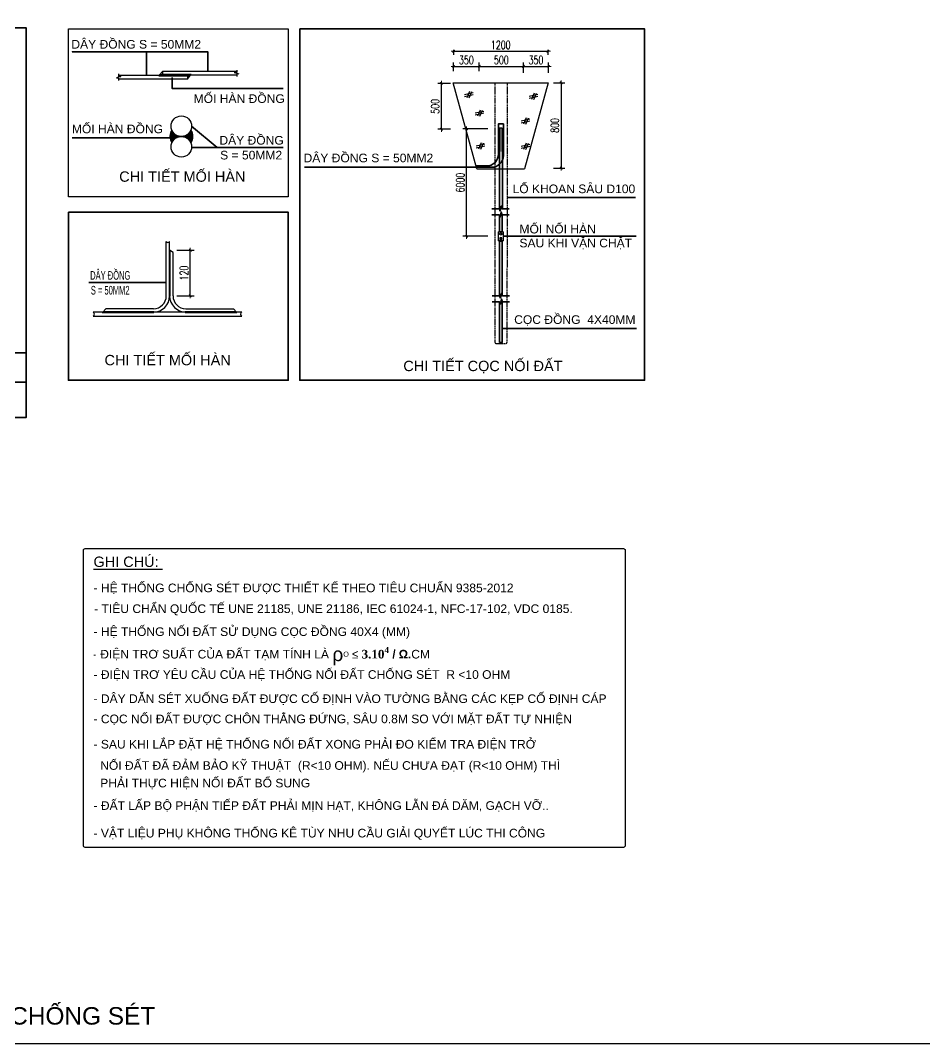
# Model space of a CAD drawing. Extents: x 22709 to 568895, y -41029 to 1932533.
# Drawn here: x 560835.7 to 561056.2, y 1930184.8 to 1930434.4 of the extents above; entities that cross this region are included whole.
import ezdxf

# ---------------------------------------------------------------- set-up
doc = ezdxf.new("R2010")
doc.units = ezdxf.units.MI
doc.header["$MEASUREMENT"] = 0
doc.header["$PDMODE"] = 1
for name, pattern in [('CONTINU', [0]), ('DASHED2', [0.375, 0.25, -0.125]), ('HIDDEN', [0.375, 0.25, -0.125])]:
    doc.linetypes.add(name, pattern=pattern)
doc.layers.get('DEFPOINTS').update_dxf_attribs({"color": 8, "linetype": 'CONTINUOUS'})
for name, color, linetype in [('7- KHUNG TEN', 8, 'CONTINUOUS'), ('ELEC - TEXT', 84, 'CONTINUOUS'), ('ELECTRICAL DEVICE', 140, 'CONTINUOUS')]:
    doc.layers.add(name, color=color, linetype=linetype)
for name, color, linetype, lineweight in [('CHONG SET', 50, 'CONTINUOUS', 35), ('D-S-DÂY ĐIỆN 1.5', 200, 'DASHED2', 40), ('DIM', 8, 'CONTINUOUS', 9)]:
    doc.layers.add(name, color=color, linetype=linetype, lineweight=lineweight)
doc.styles.add('ARIAL-250', font='arial.ttf', dxfattribs={"height": 250})
doc.styles.add('ARIAL-R-0.6', font='arial.ttf', dxfattribs={"width": 0.6, "height": 300})
doc.styles.add('romans', font='romans.shx', dxfattribs={"width": 0.7})
doc.styles.get("Standard").update_dxf_attribs({"font": 'vntimeh.shx'})
doc.styles.add('VU-ARIAL', font='arial.ttf', dxfattribs={"height": 250})
doc.dimstyles.get("Standard").update_dxf_attribs({"dimtxt": 0.18, "dimasz": 0.18, "dimexe": 0.18, "dimexo": 0.0625, "dimgap": 0.09, "dimtad": 0, "dimtih": 1, "dimtoh": 1, "dimdec": 4, "dimzin": 0, "dimdsep": 46, "dimtxsty": 'Standard', "dimcen": 0.09, "dimadec": 0, "dimazin": 0, "dimtfac": 1, "dimtdec": 4, "dimtofl": 0, "dimtmove": 0, "dimatfit": 3, "dimfxl": 1, "dimtolj": 1, "dimtzin": 0, "dimarcsym": 0})

# ---------------------------------------------------------------- blocks, each defined once
blk = doc.blocks.new('dddd')
at = {"layer": 'DIM', "linetype": 'ByBlock'}
for q in [(-150, 0), (150, 0)]:
    blk.add_line((0, 0), q, dxfattribs=at)
at = {"layer": 'DIM', "linetype": 'ByBlock', "const_width": 60}
blk.add_lwpolyline([(-75, -75), (75, 75)], dxfattribs=at)
blk = doc.blocks.new('*D198')
at = {"layer": 'DEFPOINTS', "color": 0, "lineweight": -3, "transparency": 16777216}
for p in [(613542, 1925960), (614121, 1925960), (614121, 1923341)]:
    blk.add_point(p, dxfattribs=at)
at = {"layer": 'DIM', "color": 251, "lineweight": -2, "transparency": 16777216}
for p, q in [((614061, 1925960), (613452, 1925960)), ((613542, 1923342), (613542, 1925960)), ((614061, 1923341), (613452, 1923341))]:
    blk.add_line(p, q, dxfattribs=at)
at = {"layer": 'DIM', "color": 251, "lineweight": -2, "transparency": 16777216, "xscale": 0.4, "yscale": 0.4, "zscale": 0.4}
for p, rotation in [((613542, 1925960), 90), ((613542, 1923341), 270)]:
    blk.add_blockref('dddd', p, dxfattribs=dict(at, rotation=rotation))
at = {"layer": 'DIM', "color": 3, "transparency": 16777216, "insert": (613387, 1924651), "char_height": 200, "attachment_point": 5, "rotation": 90, "style": 'romans'}
blk.add_mtext('\\A1;6000', dxfattribs=at)
blk = doc.blocks.new('*D201')
at = {"layer": 'DEFPOINTS', "color": 0, "lineweight": -3, "transparency": 16777216}
for p in [(615601, 1927084), (615601, 1925004), (615849, 1925004)]:
    blk.add_point(p, dxfattribs=at)
at = {"layer": 'DIM', "color": 251, "lineweight": -2, "transparency": 16777216}
for p, q in [((615661, 1927084), (615939, 1927084)), ((615849, 1927084), (615849, 1925005)), ((615661, 1925004), (615939, 1925004))]:
    blk.add_line(p, q, dxfattribs=at)
at = {"layer": 'DIM', "color": 251, "lineweight": -2, "transparency": 16777216, "xscale": 0.4, "yscale": 0.4, "zscale": 0.4}
for p, rotation in [((615849, 1927084), 90), ((615849, 1925004), 270)]:
    blk.add_blockref('dddd', p, dxfattribs=dict(at, rotation=rotation))
at = {"layer": 'DIM', "color": 3, "transparency": 16777216, "insert": (615694, 1926044), "char_height": 200, "attachment_point": 5, "rotation": 90, "style": 'romans'}
blk.add_mtext('\\A1;800', dxfattribs=at)
blk = doc.blocks.new('*D202')
at = {"layer": 'DEFPOINTS', "color": 0, "lineweight": -3, "transparency": 16777216}
for p in [(612929, 1927071), (613207, 1927071), (613207, 1925950)]:
    blk.add_point(p, dxfattribs=at)
at = {"layer": 'DIM', "color": 251, "lineweight": -2, "transparency": 16777216}
for p, q in [((613147, 1927071), (612839, 1927071)), ((612929, 1925950), (612929, 1927071)), ((613147, 1925950), (612839, 1925950))]:
    blk.add_line(p, q, dxfattribs=at)
at = {"layer": 'DIM', "color": 251, "lineweight": -2, "transparency": 16777216, "xscale": 0.4, "yscale": 0.4, "zscale": 0.4}
for p, rotation in [((612929, 1927071), 90), ((612929, 1925950), 270)]:
    blk.add_blockref('dddd', p, dxfattribs=dict(at, rotation=rotation))
at = {"layer": 'DIM', "color": 3, "transparency": 16777216, "insert": (612774, 1926510), "char_height": 200, "attachment_point": 5, "rotation": 90, "style": 'romans'}
blk.add_mtext('\\A1;500', dxfattribs=at)
blk = doc.blocks.new('*D203')
at = {"layer": 'DEFPOINTS', "color": 0, "lineweight": -3, "transparency": 16777216}
for p in [(614926, 1927486), (613851, 1927308), (614926, 1927308)]:
    blk.add_point(p, dxfattribs=at)
at = {"layer": 'DIM', "color": 251, "lineweight": -2, "transparency": 16777216}
for p, q in [((613851, 1927368), (613851, 1927576)), ((613852, 1927486), (614926, 1927486)), ((614926, 1927368), (614926, 1927576))]:
    blk.add_line(p, q, dxfattribs=at)
at = {"layer": 'DIM', "color": 251, "lineweight": -2, "transparency": 16777216, "xscale": 0.4, "yscale": 0.4, "zscale": 0.4, "rotation": 180}
blk.add_blockref('dddd', (613851, 1927486), dxfattribs=at)
at = {"layer": 'DIM', "color": 251, "lineweight": -2, "transparency": 16777216, "xscale": 0.4, "yscale": 0.4, "zscale": 0.4}
blk.add_blockref('dddd', (614926, 1927486), dxfattribs=at)
at = {"layer": 'DIM', "color": 3, "transparency": 16777216, "insert": (614389, 1927641), "char_height": 200, "attachment_point": 5, "style": 'romans'}
blk.add_mtext('\\A1;500', dxfattribs=at)
blk = doc.blocks.new('*D204')
at = {"layer": 'DEFPOINTS', "color": 0, "lineweight": -3, "transparency": 16777216}
for p in [(613223, 1927949), (615527, 1927949), (615527, 1927854)]:
    blk.add_point(p, dxfattribs=at)
at = {"layer": 'DIM', "color": 251, "lineweight": -2, "transparency": 16777216}
for p, q in [((613223, 1927889), (613223, 1927764)), ((613223, 1927854), (615526, 1927854)), ((615527, 1927889), (615527, 1927764))]:
    blk.add_line(p, q, dxfattribs=at)
at = {"layer": 'DIM', "color": 251, "lineweight": -2, "transparency": 16777216, "xscale": 0.4, "yscale": 0.4, "zscale": 0.4, "rotation": 180}
blk.add_blockref('dddd', (613223, 1927854), dxfattribs=at)
at = {"layer": 'DIM', "color": 251, "lineweight": -2, "transparency": 16777216, "xscale": 0.4, "yscale": 0.4, "zscale": 0.4}
blk.add_blockref('dddd', (615527, 1927854), dxfattribs=at)
at = {"layer": 'DIM', "color": 3, "transparency": 16777216, "insert": (614375, 1928009), "char_height": 200, "attachment_point": 5, "style": 'romans'}
blk.add_mtext('\\A1;1200', dxfattribs=at)
blk = doc.blocks.new('*D205')
at = {"layer": 'DEFPOINTS', "color": 0, "lineweight": -3, "transparency": 16777216}
for p in [(613851, 1927486), (613223, 1927308), (613851, 1927308)]:
    blk.add_point(p, dxfattribs=at)
at = {"layer": 'DIM', "color": 251, "lineweight": -2, "transparency": 16777216}
for p, q in [((613223, 1927368), (613223, 1927576)), ((613223, 1927486), (613851, 1927486)), ((613851, 1927368), (613851, 1927576))]:
    blk.add_line(p, q, dxfattribs=at)
at = {"layer": 'DIM', "color": 251, "lineweight": -2, "transparency": 16777216, "xscale": 0.4, "yscale": 0.4, "zscale": 0.4, "rotation": 180}
blk.add_blockref('dddd', (613223, 1927486), dxfattribs=at)
at = {"layer": 'DIM', "color": 251, "lineweight": -2, "transparency": 16777216, "xscale": 0.4, "yscale": 0.4, "zscale": 0.4}
blk.add_blockref('dddd', (613851, 1927486), dxfattribs=at)
at = {"layer": 'DIM', "color": 3, "transparency": 16777216, "insert": (613537, 1927641), "char_height": 200, "attachment_point": 5, "style": 'romans'}
blk.add_mtext('\\A1;350', dxfattribs=at)
blk = doc.blocks.new('*D206')
at = {"layer": 'DEFPOINTS', "color": 0, "lineweight": -3, "transparency": 16777216}
for p in [(615541, 1927486), (614926, 1927266), (615541, 1927266)]:
    blk.add_point(p, dxfattribs=at)
at = {"layer": 'DIM', "color": 251, "lineweight": -2, "transparency": 16777216}
for p, q in [((614926, 1927326), (614926, 1927576)), ((614927, 1927486), (615540, 1927486)), ((615541, 1927326), (615541, 1927576))]:
    blk.add_line(p, q, dxfattribs=at)
at = {"layer": 'DIM', "color": 251, "lineweight": -2, "transparency": 16777216, "xscale": 0.4, "yscale": 0.4, "zscale": 0.4, "rotation": 180}
blk.add_blockref('dddd', (614926, 1927486), dxfattribs=at)
at = {"layer": 'DIM', "color": 251, "lineweight": -2, "transparency": 16777216, "xscale": 0.4, "yscale": 0.4, "zscale": 0.4}
blk.add_blockref('dddd', (615541, 1927486), dxfattribs=at)
at = {"layer": 'DIM', "color": 3, "transparency": 16777216, "insert": (615234, 1927641), "char_height": 200, "attachment_point": 5, "style": 'romans'}
blk.add_mtext('\\A1;350', dxfattribs=at)
blk = doc.blocks.new('*D207')
at = {"layer": 'DEFPOINTS', "color": 0, "lineweight": -3, "transparency": 16777216}
for p in [(606411, 1923000), (606804, 1923000), (606411, 1921891)]:
    blk.add_point(p, dxfattribs=at)
at = {"layer": 'DIM', "color": 251, "lineweight": -2, "transparency": 16777216}
for p, q in [((606471, 1923000), (606894, 1923000)), ((606804, 1921891), (606804, 1922999)), ((606471, 1921891), (606894, 1921891))]:
    blk.add_line(p, q, dxfattribs=at)
at = {"layer": 'DIM', "color": 251, "lineweight": -2, "transparency": 16777216, "xscale": 0.4, "yscale": 0.4, "zscale": 0.4}
for p, rotation in [((606804, 1923000), 90), ((606804, 1921891), 270)]:
    blk.add_blockref('dddd', p, dxfattribs=dict(at, rotation=rotation))
at = {"layer": 'DIM', "color": 3, "transparency": 16777216, "insert": (606649, 1922445), "char_height": 200, "attachment_point": 5, "rotation": 90, "style": 'romans'}
blk.add_mtext('\\A1;120', dxfattribs=at)
blk = doc.blocks.new('A$C0AE028E3')
at = {"layer": 'CHONG SET', "color": 8, "linetype": 'Continuous', "ltscale": 2000}
for points in [[(21621.8, 24621.7), (28200.6, 24621.7), (28200.6, 15978.5), (21621.8, 15978.5)], [(34874, 24595.9), (43281.1, 24595.9), (43281.1, 16026.2), (34874, 16026.2)], [(29231, 20123.6), (34589.9, 20123.6), (34589.9, 16026.2), (29231, 16026.2)], [(14153.6, 15978.5), (28200.6, 15978.5), (28200.6, 15121.1), (14153.6, 15121.1)]]:
    blk.add_lwpolyline(points, close=True, dxfattribs=at)
for points in [[(32628.7, 23566.8), (32628.7, 24040.6), (29322.3, 24040.6), (31131.1, 24040.6), (31131.1, 23468)], [(31761.6, 23411.5), (31761.6, 23141.5), (34467, 23141.5)], [(32235.8, 22224.4), (32861.6, 21705.8), (34467, 21705.8)], [(29322.3, 21942.3), (31696.7, 21942.3)], [(32861.6, 21705.8), (32248.9, 21705.8)], [(43065, 20488.3), (39928.9, 20488.3)], [(43074.3, 19541.2), (39836.9, 19541.2)], [(31617, 18410.2), (29730.1, 18410.2)], [(43089.1, 17289.8), (39812.6, 17289.8)], [(21621.8, 16696.8), (28200.6, 16696.8)]]:
    blk.add_lwpolyline(points, dxfattribs=at)
blk.add_lwpolyline([(34989.3, 21221.8), (39550.5, 21221.8, 0.4142136), (39840, 21511.3), (39840, 22278.8), (39719.2, 22278.8), (39719.2, 21544.3, -0.4142136), (39429.7, 21254.8), (39183.1, 21254.8)], format="xyb", dxfattribs=at)
at = {"layer": 'CHONG SET', "color": 50, "ltscale": 1000}
for points in [[(39747.9, 22172.2), (39747.9, 20191.5)], [(39813.2, 20208.3), (39813.2, 22172.2)], [(39556.9, 20208.3), (39741, 20208.3), (39763.6, 20153.1), (39788.4, 20274.4), (39811, 20208.3), (39978.1, 20208.3)], [(39556.9, 20062.2), (39741, 20062.2), (39763.6, 20007), (39788.4, 20128.3), (39811, 20062.2), (39978.1, 20062.2)], [(39747.2, 20046.9), (39747.2, 19655.2)], [(39812.6, 19655.2), (39812.6, 20062.2)], [(39747.2, 19423), (39747.2, 18085.5)], [(39812.6, 18099.2), (39812.6, 19423)], [(39563.1, 18085.5), (39747.2, 18085.5), (39769.9, 18030.3), (39794.7, 18151.6), (39817.3, 18085.5), (39984.3, 18085.5)], [(39563.1, 17939.4), (39747.2, 17939.4), (39769.9, 17884.2), (39794.7, 18005.5), (39817.3, 17939.4), (39984.3, 17939.4)], [(39747.2, 17939.4), (39747.2, 16947.9), (39812.6, 16947.9), (39812.6, 17953.1)], [(39747.2, 17880.5), (39747.2, 16947.9)]]:
    blk.add_lwpolyline(points, dxfattribs=at)
at = {"layer": 'ELECTRICAL DEVICE', "color": 140}
for p, q in [((39195, 21181.2), (38616, 23280)), ((38616, 23280), (40932.1, 23280)), ((40932.1, 23280), (40353.1, 21181.2)), ((39195, 21181.2), (40353.1, 21181.2))]:
    blk.add_line(p, q, dxfattribs=at)
at = {"layer": 'ELECTRICAL DEVICE', "color": 8}
for p, q in [((39104.7, 23036.5), (38893.6, 22987.8)), ((39104.7, 22987.8), (38893.6, 22939.1)), ((39015.4, 23068.9), (38950.4, 22914.8)), ((39064.1, 23060.8), (38999.1, 22906.7)), ((40681.8, 22998.9), (40470.8, 22950.2)), ((40592.5, 23031.3), (40527.6, 22877.2)), ((40641.2, 23023.2), (40576.3, 22869.1)), ((40681.8, 22950.2), (40470.8, 22901.5)), ((39362, 22586.7), (39150.9, 22538.1)), ((39362, 22538.1), (39150.9, 22489.4)), ((39272.7, 22619.2), (39207.7, 22465.1)), ((39321.4, 22611.1), (39256.4, 22456.9)), ((40482.1, 22395.6), (40271, 22346.9)), ((40482.1, 22346.9), (40271, 22298.3)), ((40392.8, 22428.1), (40327.8, 22273.9)), ((40441.5, 22419.9), (40376.6, 22265.8)), ((39387.6, 21785.8), (39176.6, 21737.1)), ((39387.6, 21737.1), (39176.6, 21688.4)), ((39298.3, 21818.2), (39233.4, 21664.1)), ((39347, 21810.1), (39282.1, 21656)), ((40482.1, 21774.4), (40271, 21725.7)), ((40482.1, 21725.7), (40271, 21677.1)), ((40392.8, 21806.9), (40327.8, 21652.7)), ((40441.5, 21798.8), (40376.6, 21644.6))]:
    blk.add_line(p, q, dxfattribs=at)
at = {"layer": 'ELECTRICAL DEVICE', "color": 9, "linetype": 'Continuous'}
for p, q in [((31706.9, 21973.6), (31797.5, 22056.4)), ((31707.3, 21957.5), (31805.8, 22047.5)), ((31707.5, 21992.9), (31788.5, 22066.9)), ((31708.5, 21941.9), (31814.7, 22039)), ((31709.4, 22012.4), (31780.5, 22077.4)), ((31710.9, 21924), (31826.1, 22029.2)), ((31713.1, 22033.9), (31772.9, 22088.6)), ((31713.6, 21909.8), (31836, 22021.6)), ((31716.9, 21896.1), (31846.3, 22014.4)), ((31717.9, 22053.9), (31766.8, 22098.6)), ((31720.9, 21882), (31857.9, 22007.2)), ((31724.6, 21871.1), (31867.6, 22001.8)), ((31726.2, 22079.3), (31760.3, 22110.6)), ((31729.7, 21857.9), (31880.4, 21995.6)), ((31734.6, 21846.8), (31893.8, 21992.3)), ((31737.1, 22104.9), (31755.1, 22121.4)), ((31739.1, 21837.3), (31904.8, 21988.6)), ((31877.6, 21948.9), (31915.8, 21983.7)), ((31906.5, 21960.3), (31926.8, 21978.9)), ((31924.1, 21965.3), (31940.3, 21980.1)), ((31942.1, 21969.1), (31948.8, 21975.2)), ((32028.9, 21970.6), (32022.2, 21976.6)), ((32047, 21966.9), (32030.8, 21981.6)), ((32064.6, 21962), (32044.2, 21980.4)), ((32093.6, 21950.8), (32055.2, 21985.4)), ((32232.7, 21840), (32066.1, 21990.3)), ((32237.3, 21849.6), (32077.1, 21994.1)), ((32242.1, 21860.7), (32090.5, 21997.4)), ((32247.1, 21874), (32103.2, 22003.8)), ((32250.7, 21884.9), (32112.9, 22009.2)), ((32254.7, 21899), (32124.5, 22016.4)), ((32257.9, 21912.7), (32134.8, 22023.7)), ((32260.5, 21926.9), (32144.7, 22031.4)), ((32262.8, 21944.9), (32155.9, 22041.2)), ((32263.9, 21960.4), (32164.8, 22049.8)), ((32264.2, 21976.5), (32173.1, 22058.7)), ((32263.4, 21995.8), (32181.9, 22069.3)), ((32261.4, 22015.3), (32189.9, 22079.9)), ((32257.6, 22036.8), (32197.4, 22091.1)), ((32252.7, 22056.7), (32203.5, 22101.2)), ((32244.2, 22082.2), (32209.9, 22113.2)), ((32233.1, 22107.7), (32215, 22124)), ((31744.4, 21827.2), (31767.5, 21848.2)), ((31751.5, 21818.7), (31753.5, 21820.5)), ((32227.5, 21829.9), (32204.4, 21850.8)), ((32220.5, 21821.4), (32218.5, 21823.2))]:
    blk.add_line(p, q, dxfattribs=at)
at = {"layer": 'ELECTRICAL DEVICE', "color": 4, "linetype": 'Continuous'}
for p, q in [((39726.1, 22157.2), (39769.7, 22157.2)), ((39726.1, 22139.9), (39769.7, 22139.9)), ((39726.1, 22122.5), (39769.7, 22122.5)), ((39726.1, 22105.1), (39769.7, 22105.1)), ((39726.1, 22087.8), (39769.7, 22087.8)), ((39726.1, 22070.4), (39769.7, 22070.4)), ((39726.1, 22053), (39769.7, 22053)), ((39726.1, 22035.6), (39769.7, 22035.6)), ((39726.1, 22018.3), (39769.7, 22018.3)), ((39726.1, 22000.9), (39769.7, 22000.9)), ((39726.1, 21983.5), (39769.7, 21983.5)), ((39726.1, 21966.2), (39769.7, 21966.2)), ((39795.3, 22157.2), (39838.9, 22157.2)), ((39795.3, 22139.9), (39838.9, 22139.9)), ((39795.3, 22122.5), (39838.9, 22122.5)), ((39795.3, 22105.1), (39838.9, 22105.1)), ((39795.3, 22087.8), (39838.9, 22087.8)), ((39795.3, 22070.4), (39838.9, 22070.4)), ((39795.3, 22053), (39838.9, 22053)), ((39795.3, 22035.6), (39838.9, 22035.6)), ((39795.3, 22018.3), (39838.9, 22018.3)), ((39795.3, 22000.9), (39838.9, 22000.9)), ((39795.3, 21983.5), (39838.9, 21983.5)), ((39795.3, 21966.2), (39838.9, 21966.2)), ((39726.1, 21948.8), (39769.7, 21948.8)), ((39726.1, 21931.2), (39769.7, 21931.2)), ((39726.1, 21913.8), (39769.7, 21913.8)), ((39726.1, 21896.4), (39769.7, 21896.4)), ((39726.1, 21880.4), (39769.7, 21880.4)), ((39726.1, 21863.1), (39769.7, 21863.1)), ((39726.1, 21845.7), (39769.7, 21845.7)), ((39726.1, 21828.3), (39769.7, 21828.3)), ((39726.1, 21811), (39769.7, 21811)), ((39726.1, 21793.6), (39769.7, 21793.6)), ((39726.1, 21776.2), (39769.7, 21776.2)), ((39726.1, 21758.8), (39769.7, 21758.8)), ((39726.1, 21741.5), (39769.7, 21741.5)), ((39726.1, 21724.1), (39769.7, 21724.1)), ((39794.2, 21880.8), (39837.8, 21880.8)), ((39794.2, 21863.4), (39837.8, 21863.4)), ((39794.2, 21846), (39837.8, 21846)), ((39794.2, 21828.7), (39837.8, 21828.7)), ((39794.2, 21811.3), (39837.8, 21811.3)), ((39794.2, 21793.9), (39837.8, 21793.9)), ((39794.2, 21776.6), (39837.8, 21776.6)), ((39794.2, 21759.2), (39837.8, 21759.2)), ((39794.2, 21741.8), (39837.8, 21741.8)), ((39794.2, 21724.4), (39837.8, 21724.4)), ((39795.3, 21948.8), (39838.9, 21948.8)), ((39795.3, 21931.2), (39838.9, 21931.2)), ((39795.3, 21913.8), (39838.9, 21913.8)), ((39795.3, 21896.4), (39838.9, 21896.4)), ((39726.1, 21706.7), (39769.7, 21706.7)), ((39726.1, 21689.4), (39769.7, 21689.4)), ((39726.1, 21672), (39769.7, 21672)), ((39726.1, 21654.4), (39769.7, 21654.4)), ((39726.1, 21637), (39769.7, 21637)), ((39726.1, 21619.6), (39769.7, 21619.6)), ((39794.2, 21707.1), (39837.8, 21707.1)), ((39794.2, 21689.7), (39837.8, 21689.7)), ((39794.2, 21672.3), (39837.8, 21672.3)), ((39794.2, 21654.7), (39837.8, 21654.7)), ((39794.2, 21637.4), (39837.8, 21637.4)), ((39794.2, 21620), (39837.8, 21620)), ((39194.3, 21270.5), (39194.3, 21226.9)), ((39211.6, 21270.5), (39211.6, 21226.9)), ((39229, 21270.5), (39229, 21226.9)), ((39246.6, 21270.5), (39246.6, 21226.9)), ((39264, 21270.5), (39264, 21226.9)), ((39281.4, 21270.5), (39281.4, 21226.9)), ((39298.7, 21270.5), (39298.7, 21226.9)), ((39316.1, 21270.5), (39316.1, 21226.9)), ((39333.5, 21270.5), (39333.5, 21226.9)), ((39350.8, 21270.5), (39350.8, 21226.9)), ((39368.2, 21270.5), (39368.2, 21226.9)), ((39385.6, 21270.5), (39385.6, 21226.9)), ((39403, 21270.5), (39403, 21226.9)), ((39420.3, 21270.5), (39420.3, 21226.9)), ((39437.7, 21270.5), (39437.7, 21226.9)), ((39455.1, 21270.5), (39455.1, 21226.9))]:
    blk.add_line(p, q, dxfattribs=at)
at = {"layer": 'ELECTRICAL DEVICE', "color": 14, "ltscale": 1000}
for p, q in [((31617, 18083.6), (31617, 19409)), ((31699, 18083.6), (31699, 19409)), ((31781, 19141.2), (31699, 19197.5)), ((31781, 18083.6), (31781, 19141.2)), ((30139.1, 17771.9), (30065.7, 17689.9)), ((31305.3, 17771.9), (30139.1, 17771.9)), ((32092.7, 17771.9), (33259, 17771.9)), ((33259, 17771.9), (33332.3, 17689.9)), ((31305.3, 17689.9), (29830.8, 17689.9)), ((29830.8, 17591.5), (33458, 17591.5)), ((32092.7, 17689.9), (31305.3, 17689.9)), ((33458, 17689.9), (32092.7, 17689.9))]:
    blk.add_line(p, q, dxfattribs=at)
at = {"layer": 'ELECTRICAL DEVICE', "color": 8, "linetype": 'Continuous', "ltscale": 2000}
blk.add_lwpolyline([(29231, 24595.9), (34589.9, 24595.9), (34589.9, 20498.6), (29231, 20498.6)], close=True, dxfattribs=at)
at = {"layer": 'ELECTRICAL DEVICE', "color": 14, "ltscale": 1000}
for points in [[(30454.1, 23504.2), (30454.1, 23434.7), (30511.4, 23434.7), (30402.1, 23403.7), (30454.1, 23396.7), (30454.1, 23336.7)], [(30454.1, 23468), (32134.3, 23468), (32134.3, 23369.1), (30454.1, 23369.1)], [(31532.2, 23566.8), (31441.4, 23468)], [(33333.7, 23468), (31532.2, 23468), (31532.2, 23566.8), (33333.7, 23566.8)], [(32134.3, 23369.1), (32210.6, 23468)], [(33333.7, 23592.1), (33333.7, 23533), (33276.4, 23533), (33385.7, 23502), (33333.7, 23495), (33333.7, 23439.7)], [(31675.4, 19197.5), (31699, 19197.5)], [(31675.4, 19169.4), (31722.6, 19169.4)], [(31675.4, 19141.9), (31722.6, 19141.9)], [(31675.4, 19114.4), (31722.6, 19114.4)], [(31675.4, 19086.8), (31722.6, 19086.8)], [(31675.4, 19059.3), (31722.6, 19059.3)], [(31675.4, 19031.8), (31722.6, 19031.8)], [(31675.4, 19004.3), (31722.6, 19004.3)], [(31675.4, 18976.8), (31722.6, 18976.8)], [(31675.4, 18949.2), (31722.6, 18949.2)], [(31675.4, 18921.7), (31722.6, 18921.7)], [(31675.4, 18894.2), (31722.6, 18894.2)], [(31675.4, 18866.7), (31722.6, 18866.7)], [(31675.4, 18839.2), (31722.6, 18839.2)], [(31675.4, 18811.7), (31722.6, 18811.7)], [(31675.4, 18784.1), (31722.6, 18784.1)], [(31675.4, 18756.6), (31722.6, 18756.6)], [(31675.4, 18729.1), (31722.6, 18729.1)], [(31675.4, 18701.6), (31722.6, 18701.6)], [(31675.4, 18674.1), (31722.6, 18674.1)], [(31675.4, 18646.5), (31722.6, 18646.5)], [(31675.4, 18619), (31722.6, 18619)], [(31675.4, 18591.5), (31722.6, 18591.5)], [(31675.4, 18564), (31722.6, 18564)], [(31675.4, 18536.5), (31722.6, 18536.5)], [(31675.4, 18509), (31722.6, 18509)], [(31675.4, 18481.4), (31722.6, 18481.4)], [(31675.4, 18453.9), (31722.6, 18453.9)], [(31675.4, 18426.4), (31722.6, 18426.4)], [(31675.4, 18398.9), (31722.6, 18398.9)], [(31675.4, 18371.4), (31722.6, 18371.4)], [(31675.4, 18343.8), (31722.6, 18343.8)], [(31675.4, 18316.3), (31722.6, 18316.3)], [(31675.4, 18288.8), (31722.6, 18288.8)], [(31675.4, 18261.3), (31722.6, 18261.3)], [(31675.4, 18233.8), (31722.6, 18233.8)], [(31675.4, 18206.3), (31722.6, 18206.3)], [(31675.4, 18178.7), (31722.6, 18178.7)], [(31675.4, 18151.2), (31722.6, 18151.2)], [(31675.4, 18123.7), (31722.6, 18123.7)], [(31675.4, 18096.2), (31722.6, 18096.2)], [(30065.7, 17666.3), (30065.7, 17689.9)], [(30093.9, 17666.3), (30093.9, 17713.5)], [(30121.4, 17666.3), (30121.4, 17713.5)], [(30148.9, 17666.3), (30148.9, 17713.5)], [(30176.4, 17666.3), (30176.4, 17713.5)], [(30203.9, 17666.3), (30203.9, 17713.5)], [(30231.5, 17666.3), (30231.5, 17713.5)], [(30259, 17666.3), (30259, 17713.5)], [(30286.5, 17666.3), (30286.5, 17713.5)], [(30314, 17666.3), (30314, 17713.5)], [(30341.5, 17666.3), (30341.5, 17713.5)], [(30369.7, 17666.3), (30369.7, 17713.5)], [(30397.2, 17666.3), (30397.2, 17713.5)], [(30424.7, 17666.3), (30424.7, 17713.5)], [(30452.2, 17666.3), (30452.2, 17713.5)], [(30479.8, 17666.3), (30479.8, 17713.5)], [(30507.3, 17666.3), (30507.3, 17713.5)], [(30534.8, 17666.3), (30534.8, 17713.5)], [(30562.3, 17666.3), (30562.3, 17713.5)], [(30589.8, 17666.3), (30589.8, 17713.5)], [(30617.3, 17666.3), (30617.3, 17713.5)], [(30644.9, 17666.3), (30644.9, 17713.5)], [(30672.4, 17666.3), (30672.4, 17713.5)], [(30699.9, 17666.3), (30699.9, 17713.5)], [(30727.4, 17666.3), (30727.4, 17713.5)], [(30754.9, 17666.3), (30754.9, 17713.5)], [(30782.5, 17666.3), (30782.5, 17713.5)], [(30810, 17666.3), (30810, 17713.5)], [(30837.5, 17666.3), (30837.5, 17713.5)], [(30865, 17666.3), (30865, 17713.5)], [(30892.5, 17666.3), (30892.5, 17713.5)], [(30920, 17666.3), (30920, 17713.5)], [(30947.6, 17666.3), (30947.6, 17713.5)], [(30975.1, 17666.3), (30975.1, 17713.5)], [(31002.6, 17666.3), (31002.6, 17713.5)], [(31030.1, 17666.3), (31030.1, 17713.5)], [(31057.6, 17666.3), (31057.6, 17713.5)], [(31085.2, 17666.3), (31085.2, 17713.5)], [(31112.7, 17666.3), (31112.7, 17713.5)], [(31140.2, 17666.3), (31140.2, 17713.5)], [(31167.7, 17666.3), (31167.7, 17713.5)], [(31195.2, 17666.3), (31195.2, 17713.5)], [(31222.8, 17666.3), (31222.8, 17713.5)], [(31250.3, 17666.3), (31250.3, 17713.5)], [(31277.8, 17666.3), (31277.8, 17713.5)], [(31305.3, 17666.3), (31305.3, 17713.5)], [(32092.7, 17666.3), (32092.7, 17713.5)], [(32120.3, 17666.3), (32120.3, 17713.5)], [(32147.8, 17666.3), (32147.8, 17713.5)], [(32175.3, 17666.3), (32175.3, 17713.5)], [(32202.8, 17666.3), (32202.8, 17713.5)], [(32230.3, 17666.3), (32230.3, 17713.5)], [(32257.8, 17666.3), (32257.8, 17713.5)], [(32285.4, 17666.3), (32285.4, 17713.5)], [(32312.9, 17666.3), (32312.9, 17713.5)], [(32340.4, 17666.3), (32340.4, 17713.5)], [(32367.9, 17666.3), (32367.9, 17713.5)], [(32395.4, 17666.3), (32395.4, 17713.5)], [(32423, 17666.3), (32423, 17713.5)], [(32450.5, 17666.3), (32450.5, 17713.5)], [(32478, 17666.3), (32478, 17713.5)], [(32505.5, 17666.3), (32505.5, 17713.5)], [(32533, 17666.3), (32533, 17713.5)], [(32560.5, 17666.3), (32560.5, 17713.5)], [(32588.1, 17666.3), (32588.1, 17713.5)], [(32615.6, 17666.3), (32615.6, 17713.5)], [(32643.1, 17666.3), (32643.1, 17713.5)], [(32670.6, 17666.3), (32670.6, 17713.5)], [(32698.1, 17666.3), (32698.1, 17713.5)], [(32725.7, 17666.3), (32725.7, 17713.5)], [(32753.2, 17666.3), (32753.2, 17713.5)], [(32780.7, 17666.3), (32780.7, 17713.5)], [(32808.2, 17666.3), (32808.2, 17713.5)], [(32835.7, 17666.3), (32835.7, 17713.5)], [(32863.3, 17666.3), (32863.3, 17713.5)], [(32890.8, 17666.3), (32890.8, 17713.5)], [(32918.3, 17666.3), (32918.3, 17713.5)], [(32945.8, 17666.3), (32945.8, 17713.5)], [(32973.3, 17666.3), (32973.3, 17713.5)], [(33000.8, 17666.3), (33000.8, 17713.5)], [(33028.4, 17666.3), (33028.4, 17713.5)], [(33056.5, 17666.3), (33056.5, 17713.5)], [(33084, 17666.3), (33084, 17713.5)], [(33111.5, 17666.3), (33111.5, 17713.5)], [(33139.1, 17666.3), (33139.1, 17713.5)], [(33166.6, 17666.3), (33166.6, 17713.5)], [(33194.1, 17666.3), (33194.1, 17713.5)], [(33221.6, 17666.3), (33221.6, 17713.5)], [(33249.1, 17666.3), (33249.1, 17713.5)], [(33276.7, 17666.3), (33276.7, 17713.5)], [(33304.2, 17666.3), (33304.2, 17713.5)], [(33332.3, 17666.3), (33332.3, 17689.9)]]:
    blk.add_lwpolyline(points, dxfattribs=at)
at = {"layer": 'ELECTRICAL DEVICE', "color": 6, "ltscale": 1000}
for points in [[(31441.4, 23468), (31441.4, 23436.3)], [(31470.6, 23499.6), (31470.6, 23436.3)], [(31502.6, 23499.6), (31502.6, 23436.3)], [(31532.2, 23499.6), (31532.2, 23436.3)], [(31561.7, 23499.6), (31561.7, 23436.3)], [(31591.2, 23499.6), (31591.2, 23436.3)], [(31620.7, 23499.6), (31620.7, 23436.3)], [(31650.2, 23499.6), (31650.2, 23436.3)], [(31679.7, 23499.6), (31679.7, 23436.3)], [(31709.3, 23499.6), (31709.3, 23436.3)], [(31738.8, 23499.6), (31738.8, 23436.3)], [(31768.3, 23499.6), (31768.3, 23436.3)], [(31797.8, 23499.6), (31797.8, 23436.3)], [(31827.3, 23499.6), (31827.3, 23436.3)], [(31856.8, 23499.6), (31856.8, 23436.3)], [(31886.4, 23499.6), (31886.4, 23436.3)], [(31915.9, 23499.6), (31915.9, 23436.3)], [(31945.4, 23499.6), (31945.4, 23436.3)], [(31974.9, 23499.6), (31974.9, 23436.3)], [(32004.4, 23499.6), (32004.4, 23436.3)], [(32033.9, 23499.6), (32033.9, 23436.3)], [(32063.5, 23499.6), (32063.5, 23436.3)], [(32093, 23499.6), (32093, 23436.3)], [(32122.5, 23499.6), (32122.5, 23436.3)], [(32152, 23499.6), (32152, 23436.3)], [(32181.5, 23499.6), (32181.5, 23436.3)], [(32211, 23499.6), (32211, 23468)]]:
    blk.add_lwpolyline(points, dxfattribs=at)
at = {"layer": 'ELECTRICAL DEVICE', "color": 8, "linetype": 'HIDDEN'}
for points in [[(39631.9, 23280), (39631.9, 18648.7)], [(39928.9, 23280), (39928.9, 18769.6)]]:
    blk.add_lwpolyline(points, dxfattribs=at)
at = {"layer": 'ELECTRICAL DEVICE', "color": 8, "linetype": 'Continuous', "const_width": 11.6}
blk.add_lwpolyline([(40581.8, 23011.3), (40590.2, 23011.3)], dxfattribs=at)
at = {"layer": 'ELECTRICAL DEVICE', "color": 0}
blk.add_lwpolyline([(39810.8, 22172.2), (39747.9, 22172.2)], dxfattribs=at)
at = {"layer": 'ELECTRICAL DEVICE', "linetype": 'CONTINU', "ltscale": 20}
for points in [[(39722.9, 19647), (39747.2, 19655.5)], [(39747.2, 19655.2), (39812.6, 19655.2)], [(39812.6, 19655.2), (39836.9, 19647)], [(39722.9, 19431.2), (39747.2, 19422.7)], [(39747.2, 19423), (39812.6, 19423)], [(39812.6, 19423), (39836.9, 19431.2)]]:
    blk.add_lwpolyline(points, dxfattribs=at)
blk.add_lwpolyline([(39722.9, 19647), (39836.9, 19647), (39836.9, 19431.2), (39722.9, 19431.2)], close=True, dxfattribs=at)
at = {"layer": 'ELECTRICAL DEVICE', "color": 140, "ltscale": 1000}
for points in [[(39779.9, 19622.6), (39804.7, 19608.3), (39804.7, 19579.6), (39779.9, 19565.3), (39755.1, 19579.6), (39755.1, 19608.3)], [(39779.9, 19455.6), (39804.7, 19469.9), (39804.7, 19498.6), (39779.9, 19512.9), (39755.1, 19498.6), (39755.1, 19469.9)], [(39779.9, 19619.7), (39802.3, 19606.8), (39802.3, 19581), (39779.9, 19568.1), (39757.6, 19581), (39757.6, 19606.8)], [(39779.9, 19458.5), (39802.3, 19471.4), (39802.3, 19497.2), (39779.9, 19510.1), (39757.6, 19497.2), (39757.6, 19471.4)]]:
    blk.add_lwpolyline(points, close=True, dxfattribs=at)
at = {"layer": 'ELECTRICAL DEVICE', "color": 8, "linetype": 'HIDDEN'}
blk.add_lwpolyline([(39631.9, 18648.7), (39631.9, 16957.5, 0.4142136), (39667, 16922.4), (39893.8, 16922.4, 0.4142136), (39928.9, 16957.5), (39928.9, 18769.6)], format="xyb", dxfattribs=at)
at = {"layer": 'ELECTRICAL DEVICE', "color": 8, "linetype": 'Continuous', "ltscale": 2000}
blk.add_lwpolyline([(29639, 11921.6), (42766.1, 11921.6, -0.4142136), (42808.2, 11879.5), (42808.2, 4673.6, -0.4142136), (42766.1, 4631.5), (29639, 4631.5, -0.4142136), (29596.9, 4673.6), (29596.9, 11879.5, -0.4142136)], format="xyb", close=True, dxfattribs=at)
at = {"layer": 'ELECTRICAL DEVICE', "color": 2, "linetype": 'Continuous'}
for centre in [(31984.4, 22224.4), (31984.4, 21721.3)]:
    blk.add_circle(centre, 251.4, dxfattribs=at)
at = {"layer": 'ELECTRICAL DEVICE', "color": 3, "linetype": 'Continuous'}
for centre, start, end in [((32009.1, 21973.1), 148.57465, 211.47405), ((31962, 21974.2), 328.87775, 31.77715)]:
    blk.add_arc(centre, 302.2, start, end, dxfattribs=at)
at = {"layer": 'ELECTRICAL DEVICE', "color": 14, "ltscale": 1000}
for centre, radius, start, end in [((31658, 19440.4), 51.6, 217.40838, 322.59162), ((31305.3, 18083.6), 393.7, 270, 0), ((31305.3, 18083.6), 311.7, 270, 0), ((32092.7, 18083.6), 393.7, 180, 270), ((32092.7, 18083.6), 311.7, 180, 270), ((29808.1, 17640.4), 54.4, 295.79783, 65.31884), ((33480.7, 17640.4), 54.4, 114.68116, 244.20217)]:
    blk.add_arc(centre, radius, start, end, dxfattribs=at)
at = {"layer": 'ELEC - TEXT', "ltscale": 1000, "style": 'ARIAL-R-0.6'}
for s, p in [('DÂY ĐỒNG S = 50MM2', (29302, 24116.6)), ('MỐI HÀN ĐỒNG ', (32284.1, 22791.6)), ('MỐI HÀN ĐỒNG ', (29314.3, 22052.7)), ('DÂY ĐỒNG', (32912.7, 21774.7)), ('S = 50MM2', (32931, 21413)), ('DÂY ĐỒNG S = 50MM2', (34964.9, 21343.7))]:
    blk.add_text(s, height=210.6, dxfattribs=at).set_placement(p)
at = {"layer": 'ELEC - TEXT', "ltscale": 2, "style": 'ARIAL-R-0.6'}
for s, p in [('LỐ KHOAN SÂU D100', (40062.8, 20590.8)), ('MỐI NỐI HÀN ', (40230.6, 19608.6)), ('SAU KHI VẶN CHẶT', (40230.6, 19269.2)), ('CỌC ĐỒNG  4X40MM', (40102.3, 17401.2)), ('- HỆ THỐNG CHỐNG SÉT ĐƯỢC THIẾT KẾ THEO TIÊU CHUẨN 9385-2012', (29841.5, 10856.1)), ('- TIÊU CHẨN QUỐC TẾ UNE 21185, UNE 21186, IEC 61024-1, NFC-17-102, VDC 0185.', (29858.3, 10348.7)), ('- HỆ THỐNG NỐI ĐẤT SỬ DỤNG CỌC ĐỒNG 40X4 (MM)', (29841.5, 9788.5)), ('- ĐIỆN TRƠ YÊU CẦU CỦA HỆ THỐNG NỐI ĐẤT CHỐNG SÉT  R <10 OHM  ', (29841.5, 8743.1)), ('- DÂY DẪN SÉT XUỐNG ĐẤT ĐƯỢC CỐ ĐỊNH VÀO TƯỜNG BẰNG CÁC KẸP CỐ ĐỊNH CÁP ', (29841.5, 8153.6)), ('- CỌC NỐI ĐẤT ĐƯỢC CHÔN THẲNG ĐỨNG, SÂU 0.8M SO VỚI MẶT ĐẤT TỰ NHIỆN', (29841.5, 7660.5)), ('- SAU KHI LẮP ĐẶT HỆ THỐNG NỐI ĐẤT XONG PHẢI ĐO KIỂM TRA ĐIỆN TRỞ', (29841.5, 7043.2)), ('  NỐI ĐẤT ĐÃ ĐẢM BẢO KỸ THUẬT  (R<10 OHM). NẾU CHƯA ĐẠT (R<10 OHM) THÌ  ', (29841.5, 6524.1)), ('  PHẢI THỰC HIỆN NỐI ĐẤT BỔ SUNG ', (29841.5, 6095.2)), ('- ĐẤT LẤP BỘ PHẬN TIẾP ĐẤT PHẢI MỊN HẠT, KHÔNG LẪN ĐÁ DĂM, GẠCH VỠ..', (29841.5, 5547)), ('- VẬT LIỆU PHỤ KHÔNG THỐNG KÊ TÙY NHU CẦU GIẢI QUYẾT LÚC THI CÔNG ', (29841.5, 4874))]:
    blk.add_text(s, height=210.6, dxfattribs=at).set_placement(p)
at = {"layer": 'ELEC - TEXT', "ltscale": 1000, "style": 'ARIAL-R-0.6', "width": 0.6}
for s, p in [('DÂY ĐỒNG', (29760.8, 18479.1)), ('S = 50MM2', (29777.1, 18117.4))]:
    blk.add_text(s, height=210.6, dxfattribs=at).set_placement(p)
at = {"layer": 'ELEC - TEXT', "style": 'ARIAL-250'}
blk.add_text('CHI TIẾT LẮP ĐẶT VÀ BẢNG KHỐI LƯỢNG HT NỐI ĐẤT CHỐNG SÉT', height=425.779, dxfattribs=at).set_placement((12153.5, 308.9))
at = {"layer": 'ELEC - TEXT', "ltscale": 2, "insert": (29841.5, 9521.5), "char_height": 210.6, "width": 9742.629, "attachment_point": 1, "style": 'ARIAL-R-0.6'}
blk.add_mtext('\\A1;-  {\\W1;ĐIỆN TRƠ SUẤT CỦA ĐẤT TẠM TÍNH LÀ \\H1.6x;ρ\\fSymbol|b0|i0|c2|p18;\\H0.375x;O\\H1.666x; £ \\f.VnTimeH|b1|i0|c0|p34;3.10\\H0.7x;\\S4^ ;\\fArial|b1|i0|c0|p34;\\H1.429x; \\fSymbol|b1|i0|c2|p18;/ W.\\fArial|b0|i0|c0|p34;CM} ', dxfattribs=at)
at = {"layer": 'ELECTRICAL DEVICE', "style": 'VU-ARIAL'}
blk.add_text('%%UGHI CHÚ: ', height=252.72, dxfattribs=at).set_placement((29841.5, 11472.8))
at = {"layer": 'ELECTRICAL DEVICE', "char_height": 252.72, "attachment_point": 1, "rotation": 360, "style": 'VU-ARIAL'}
for s, insert, width in [('CHI TIẾT MỐI HÀN', (30469.1, 21121.4), 3079.357), ('CHI TIẾT MỐI HÀN', (30110.7, 16645), 3079.357), ('CHI TIẾT CỌC NỐI ĐẤT', (37398.1, 16501.9), 3883.544)]:
    blk.add_mtext(s, dxfattribs=dict(at, insert=insert, width=width))
at = {"layer": 'DIM'}
for p1, p2, distance, text, picture, middle in [((38622.2, 24146.6), (40926.1, 24146.6), -94.8, '1200', '*D204', (39774.1, 24206.8)), ((38622.2, 23505.8), (39250.5, 23505.8), 178.6, '350', '*D205', (38936.3, 23839.3)), ((39250.5, 23505.8), (40325.7, 23505.8), 178.6, '500', '*D203', (39788.1, 23839.3)), ((40325.7, 23463.9), (40940, 23463.9), 220.4, '350', '*D206', (40632.9, 23839.4)), ((38606.1, 22147.6), (38606.1, 23268.9), 278.1, '500', '*D202', (38173, 22708.3)), ((41000.8, 23282), (41000.8, 21202.2), 248, '800', '*D201', (41093.8, 22242.1)), ((39520.6, 19539.1), (39520.6, 22158.2), 579, '6000', '*D198', (38786.6, 20848.7)), ((31810.5, 18088.6), (31810.5, 19197.5), -393.1, '120', '*D207', (32048.6, 18643.1))]:
    dim = blk.add_aligned_dim(p1=p1, p2=p2, distance=distance, text=text, dimstyle='STANDARD', override={"dimtxt": 200, "dimasz": 0.4, "dimexe": 90, "dimexo": 60, "dimgap": 55, "dimtad": 1, "dimtih": 0, "dimtoh": 0, "dimdec": 0, "dimzin": 1, "dimtxsty": 'romans', "dimblk": 'dddd', "dimcen": 1, "dimdle": 90, "dimclrd": 251, "dimclre": 251, "dimclrt": 3, "dimtdec": 0, "dimtix": 1, "dimtofl": 1, "dimtmove": 1, "dimtzin": 1}, dxfattribs=at)
    dim.commit()
    dim.dimension.update_dxf_attribs({"geometry": picture, "text_midpoint": middle, "insert": (-574600.7, -1903802.1)})

msp = doc.modelspace()

# ---------------------------------------------------------------- linework, layer by layer
at = {"layer": '7- KHUNG TEN', "color": 6, "lineweight": -3}
msp.add_lwpolyline([(560517.62, 1931373.84), (560517.62, 1930184.84), (561358.62, 1930184.84), (561358.62, 1931373.84)], close=True, dxfattribs=at)

# ---------------------------------------------------------------- block references
at = {"layer": 'D-S-DÂY ĐIỆN 1.5', "lineweight": -3, "xscale": 0.01, "yscale": 0.01, "zscale": 0.01}
msp.add_blockref('A$C0AE028E3', (560555.12, 1930186.37), dxfattribs=at)

doc.saveas('drawing.dxf')
